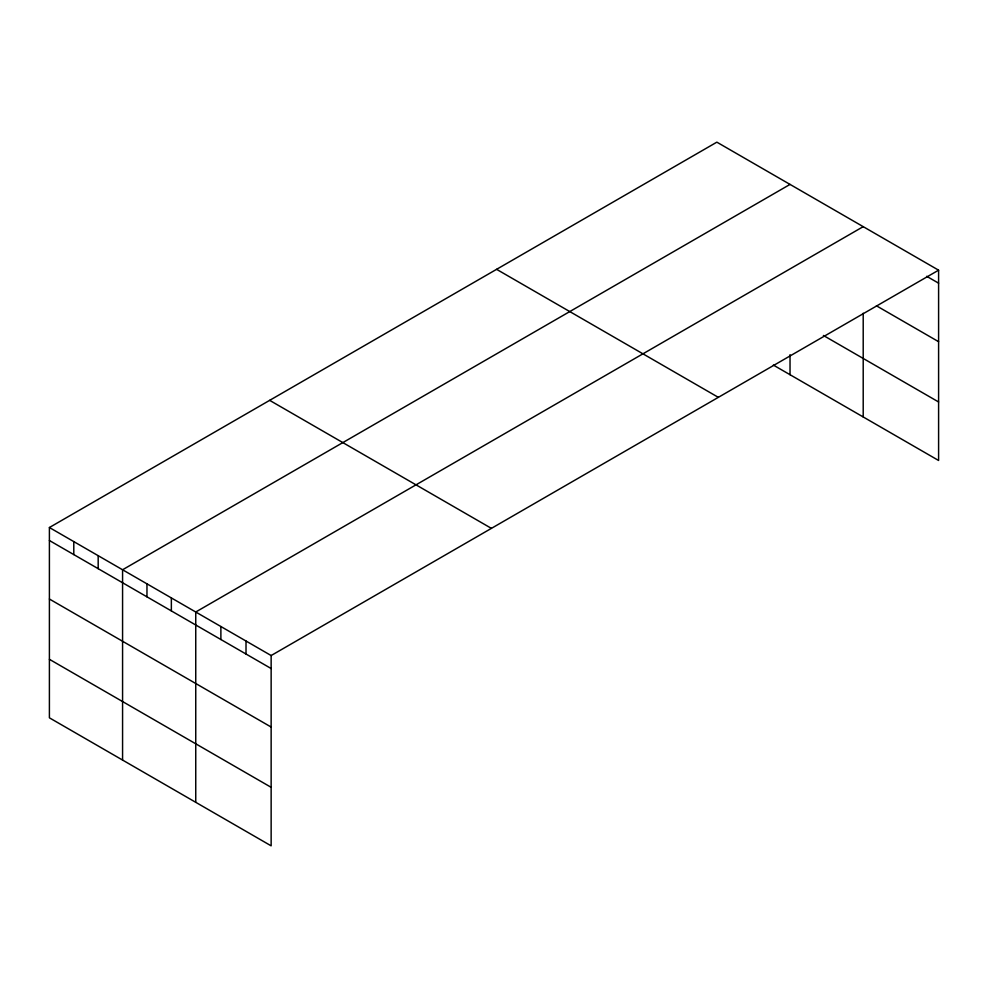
<?xml version="1.0" encoding="UTF-8"?>
<svg xmlns="http://www.w3.org/2000/svg" width="988" height="988" viewBox="0 0 988 988"><rect width="100%" height="100%" fill="white"/><g stroke="black" fill="none" stroke-linecap="round" stroke-linejoin="round"><path stroke-width="1.48" d="M938.6 270.181L716.856 142.161L49.4 527.518L49.4 717.819L271.144 845.839L271.144 655.538L938.6 270.181L938.6 460.482L773.345 365.078M790.03 184.41L122.574 569.767L122.574 760.068M863.203 226.66L195.748 612.004L195.748 802.305M926.695 276.307L938.6 283.173M876.43 305.798L938.6 341.687M823.412 335.475L938.6 401.968M496.594 269.329L718.338 397.349M269.662 400.35L491.406 528.37M49.4 527.518L271.144 655.538M49.4 540.51L271.144 668.53M49.4 599.024L271.144 727.045M49.4 659.305L271.144 787.325M863.203 313.233L863.203 416.961M790.03 354.692L790.03 374.711M246.012 641.027L246.012 654.019M220.88 626.516L220.88 639.508M171.356 597.925L171.356 610.917M146.965 583.846L146.965 596.838M98.183 555.676L98.183 568.668M73.791 541.597L73.791 554.589"/></g></svg>
